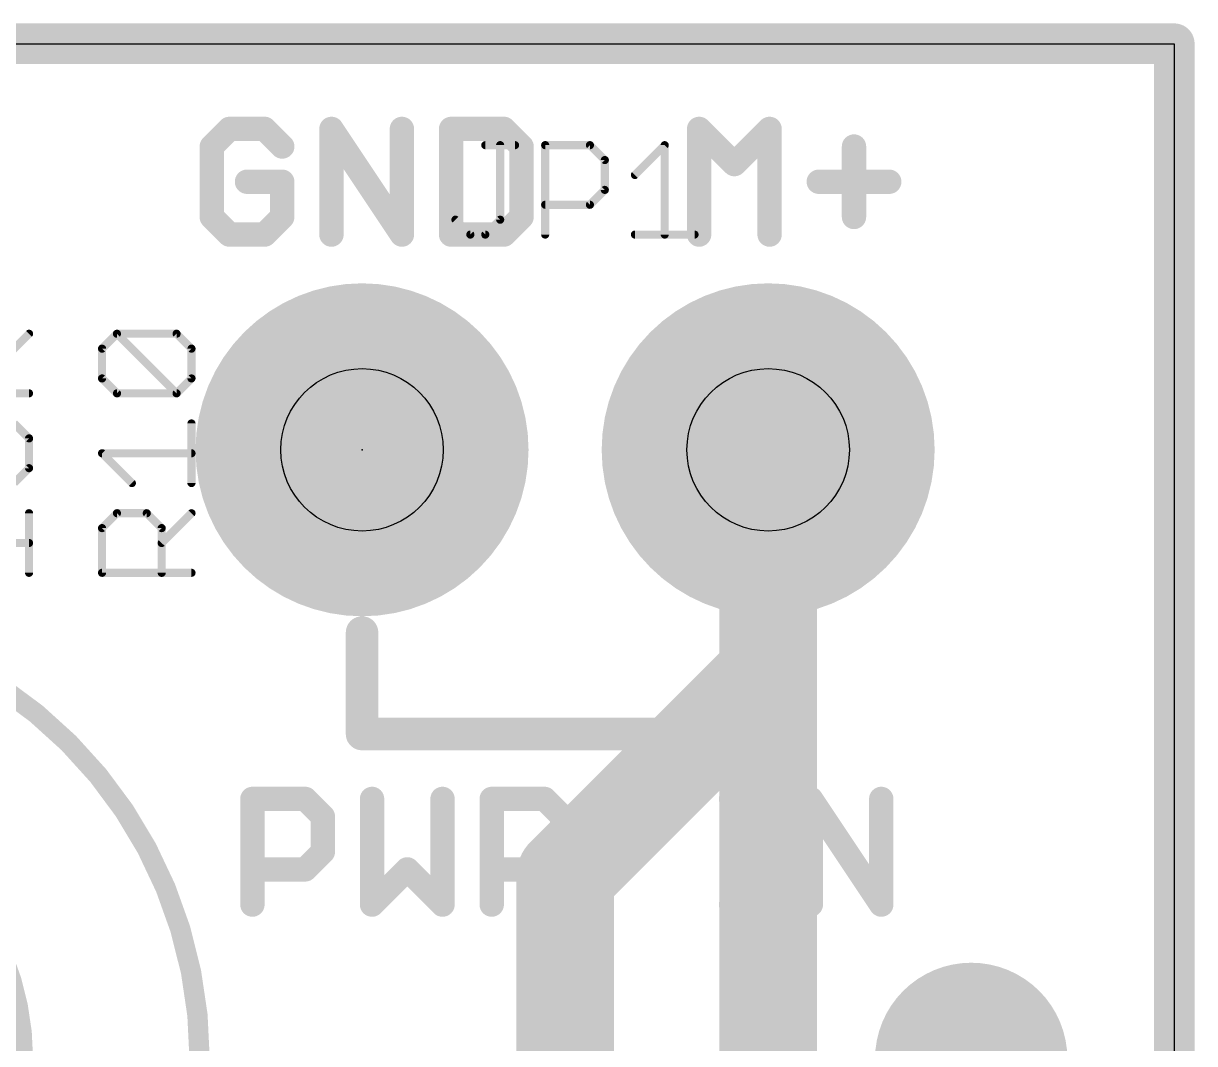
# Model space of a CAD drawing. Extents: x -25 to 82, y -12 to 21.
# Drawn here: x 41.06 to 48.39, y 14.07 to 20.45 of the extents above; entities that cross this region are included whole.
import ezdxf

# ---------------------------------------------------------------- set-up
doc = ezdxf.new("R2010")
doc.units = 0
for name, color, linetype in [('1', 12, 'CONTINUOUS'), ('16', 132, 'CONTINUOUS'), ('17', 110, 'CONTINUOUS'), ('20', 53, 'CONTINUOUS'), ('21', 53, 'CONTINUOUS'), ('23', 53, 'CONTINUOUS'), ('25', 253, 'CONTINUOUS'), ('27', 253, 'CONTINUOUS'), ('29', 253, 'CONTINUOUS'), ('30', 253, 'CONTINUOUS'), ('39', 12, 'CONTINUOUS'), ('44', 253, 'CONTINUOUS'), ('51', 53, 'CONTINUOUS')]:
    doc.layers.add(name, color=color, linetype=linetype)

# ---------------------------------------------------------------- blocks, each defined once
blk = doc.blocks.new('PIE')
at = {"const_width": 0.5}
blk.add_lwpolyline([(0, -0.25, 1), (0, 0.25, 1), (0, -0.25)], format="xyb", dxfattribs=at)
blk = doc.blocks.new('RECT')
blk.add_solid([(-0.5, -0.5), (0.5, -0.5), (-0.5, 0.5), (0.5, 0.5)])
blk = doc.blocks.new('ROUNDP')
at = {"const_width": 0.5}
blk.add_lwpolyline([(0, -0.25, 1), (0, 0.25, 1), (0, -0.25)], format="xyb", dxfattribs=at)

msp = doc.modelspace()

# ---------------------------------------------------------------- linework, layer by layer
at = {"layer": '1'}
for points, const_width in [([(0, 20.32), (48.26, 20.32)], 0.254), ([(48.26, 20.32), (48.26, 0)], 0.254), ([(45.72, 17.78), (45.72, 16.383)], 0.6096), ([(45.72, 16.383), (44.45, 15.113)], 0.6096), ([(44.45, 15.113), (44.45, 12.433)], 0.6096)]:
    msp.add_lwpolyline(points, dxfattribs=dict(at, const_width=const_width))
for points, const_width in [([(48.3235, 20.32, 1), (48.1965, 20.32)], 0.127), ([(48.26, 20.2565, 1), (48.26, 20.3835)], 0.127), ([(45.8724, 17.78, 1), (45.5676, 17.78)], 0.3048), ([(45.8278, 16.2752, 1), (45.6122, 16.4908)], 0.3048), ([(45.5676, 16.383, 1), (45.8724, 16.383)], 0.3048), ([(44.6024, 15.113, 1), (44.2976, 15.113)], 0.3048), ([(44.3422, 15.2208, 1), (44.5578, 15.0052)], 0.3048)]:
    msp.add_lwpolyline(points, format="xyb", dxfattribs=dict(at, const_width=const_width))
at = {"layer": '16'}
for points, const_width in [([(0, 20.32), (48.26, 20.32)], 0.254), ([(48.26, 20.32), (48.26, 0)], 0.254), ([(45.72, 9.8341), (45.72, 17.78)], 0.6096)]:
    msp.add_lwpolyline(points, dxfattribs=dict(at, const_width=const_width))
for points, const_width in [([(48.3235, 20.32, 1), (48.1965, 20.32)], 0.127), ([(48.26, 20.2565, 1), (48.26, 20.3835)], 0.127), ([(45.8724, 17.78, 1), (45.5676, 17.78)], 0.3048)]:
    msp.add_lwpolyline(points, format="xyb", dxfattribs=dict(at, const_width=const_width))
at = {"layer": '20'}
for p, q in [((0, 20.32), (48.26, 20.32)), ((48.26, 20.32), (48.26, 0))]:
    msp.add_line(p, q, dxfattribs=at)
at = {"layer": '21'}
for points, const_width in [([(48.26, 20.32), (0, 20.32)], 0.254), ([(48.26, 0), (48.26, 20.32)], 0.254), ([(42.3504, 19.7872), (42.2402, 19.677)], 0.1524), ([(42.5707, 19.7872), (42.3504, 19.7872)], 0.1524), ([(42.6808, 19.677), (42.5707, 19.7872)], 0.1524), ([(42.9886, 19.1262), (42.9886, 19.7872)], 0.1524), ([(42.9886, 19.7872), (43.4293, 19.1262)], 0.1524), ([(43.4293, 19.1262), (43.4293, 19.7872)], 0.1524), ([(43.737, 19.7872), (43.737, 19.1262)], 0.1524), ([(44.0675, 19.7872), (43.737, 19.7872)], 0.1524), ([(44.1777, 19.677), (44.0675, 19.7872)], 0.1524), ([(45.2882, 19.1262), (45.2882, 19.7872)], 0.1524), ([(45.2882, 19.7872), (45.5085, 19.5668)], 0.1524), ([(45.5085, 19.5668), (45.7288, 19.7872)], 0.1524), ([(45.7288, 19.7872), (45.7288, 19.1262)], 0.1524), ([(42.2402, 19.677), (42.2402, 19.2364)], 0.1524), ([(44.1777, 19.2364), (44.1777, 19.677)], 0.1524), ([(46.2569, 19.677), (46.2569, 19.2364)], 0.1524), ([(42.6808, 19.4567), (42.4605, 19.4567)], 0.1524), ([(42.6808, 19.2364), (42.6808, 19.4567)], 0.1524), ([(46.0366, 19.4567), (46.4773, 19.4567)], 0.1524), ([(42.2402, 19.2364), (42.3504, 19.1262)], 0.1524), ([(42.5707, 19.1262), (42.6808, 19.2364)], 0.1524), ([(44.0675, 19.1262), (44.1777, 19.2364)], 0.1524), ([(42.3504, 19.1262), (42.5707, 19.1262)], 0.1524), ([(43.737, 19.1262), (44.0675, 19.1262)], 0.1524), ([(43.18, 16.637), (43.18, 16.002)], 0.2032), ([(45.72, 16.637), (45.72, 16.002)], 0.2032), ([(45.72, 16.002), (43.18, 16.002)], 0.2032), ([(42.4942, 14.9352), (42.4942, 15.5962)], 0.1524), ([(42.4942, 15.5962), (42.8247, 15.5962)], 0.1524), ([(42.8247, 15.5962), (42.9348, 15.486)], 0.1524), ([(43.2426, 15.5962), (43.2426, 14.9352)], 0.1524), ([(43.6833, 14.9352), (43.6833, 15.5962)], 0.1524), ([(43.991, 14.9352), (43.991, 15.5962)], 0.1524), ([(43.991, 15.5962), (44.3215, 15.5962)], 0.1524), ([(44.3215, 15.5962), (44.4317, 15.486)], 0.1524), ([(45.4879, 15.5962), (45.7082, 15.5962)], 0.1524), ([(45.598, 14.9352), (45.598, 15.5962)], 0.1524), ([(45.9868, 14.9352), (45.9868, 15.5962)], 0.1524), ([(45.9868, 15.5962), (46.4274, 14.9352)], 0.1524), ([(46.4274, 14.9352), (46.4274, 15.5962)], 0.1524), ([(42.9348, 15.486), (42.9348, 15.2657)], 0.1524), ([(44.4317, 15.486), (44.4317, 15.2657)], 0.1524), ([(42.9348, 15.2657), (42.8247, 15.1555)], 0.1524), ([(44.4317, 15.2657), (44.3215, 15.1555)], 0.1524), ([(42.8247, 15.1555), (42.4942, 15.1555)], 0.1524), ([(43.2426, 14.9352), (43.4629, 15.1555)], 0.1524), ([(43.4629, 15.1555), (43.6833, 14.9352)], 0.1524), ([(44.3215, 15.1555), (43.991, 15.1555)], 0.1524), ([(44.2114, 15.1555), (44.4317, 14.9352)], 0.1524), ([(45.4879, 14.9352), (45.7082, 14.9352)], 0.1524)]:
    msp.add_lwpolyline(points, dxfattribs=dict(at, const_width=const_width))
for points, const_width in [([(48.3235, 20.32, 1), (48.1965, 20.32)], 0.127), ([(48.26, 20.2565, 1), (48.26, 20.3835)], 0.127), ([(42.3504, 19.8253, 1), (42.3504, 19.7491)], 0.0762), ([(42.3773, 19.7602, 1), (42.3234, 19.8141)], 0.0762), ([(42.5976, 19.8141, 1), (42.5437, 19.7602)], 0.0762), ([(42.5707, 19.7491, 1), (42.5707, 19.8253)], 0.0762), ([(43.0267, 19.7872, 1), (42.9505, 19.7872)], 0.0762), ([(43.0203, 19.8083, 1), (42.9569, 19.766)], 0.0762), ([(43.4674, 19.7872, 1), (43.3912, 19.7872)], 0.0762), ([(43.7751, 19.7872, 1), (43.6989, 19.7872)], 0.0762), ([(43.737, 19.8253, 1), (43.737, 19.7491)], 0.0762), ([(44.0945, 19.8141, 1), (44.0406, 19.7602)], 0.0762), ([(44.0675, 19.7491, 1), (44.0675, 19.8253)], 0.0762), ([(45.3263, 19.7872, 1), (45.2501, 19.7872)], 0.0762), ([(45.3151, 19.8141, 1), (45.2613, 19.7602)], 0.0762), ([(45.7669, 19.7872, 1), (45.6907, 19.7872)], 0.0762), ([(45.7558, 19.7602, 1), (45.7019, 19.8141)], 0.0762), ([(42.2783, 19.677, 1), (42.2021, 19.677)], 0.0762), ([(42.2133, 19.7039, 1), (42.2671, 19.6501)], 0.0762), ([(42.6539, 19.6501, 1), (42.7078, 19.7039)], 0.0762), ([(44.2158, 19.677, 1), (44.1396, 19.677)], 0.0762), ([(44.1507, 19.6501, 1), (44.2046, 19.7039)], 0.0762), ([(46.295, 19.677, 1), (46.2188, 19.677)], 0.0762), ([(45.4816, 19.5938, 1), (45.5355, 19.5399)], 0.0762), ([(45.4816, 19.5399, 1), (45.5355, 19.5938)], 0.0762), ([(42.4605, 19.4948, 1), (42.4605, 19.4186)], 0.0762), ([(42.7189, 19.4567, 1), (42.6427, 19.4567)], 0.0762), ([(42.6808, 19.4186, 1), (42.6808, 19.4948)], 0.0762), ([(46.0366, 19.4948, 1), (46.0366, 19.4186)], 0.0762), ([(46.4773, 19.4186, 1), (46.4773, 19.4948)], 0.0762), ([(42.2671, 19.2633, 1), (42.2133, 19.2094)], 0.0762), ([(42.2021, 19.2364, 1), (42.2783, 19.2364)], 0.0762), ([(42.6427, 19.2364, 1), (42.7189, 19.2364)], 0.0762), ([(42.7078, 19.2094, 1), (42.6539, 19.2633)], 0.0762), ([(44.1396, 19.2364, 1), (44.2158, 19.2364)], 0.0762), ([(44.2046, 19.2094, 1), (44.1507, 19.2633)], 0.0762), ([(46.2188, 19.2364, 1), (46.295, 19.2364)], 0.0762), ([(42.3504, 19.1643, 1), (42.3504, 19.0881)], 0.0762), ([(42.5707, 19.0881, 1), (42.5707, 19.1643)], 0.0762), ([(43.737, 19.1643, 1), (43.737, 19.0881)], 0.0762), ([(44.0675, 19.0881, 1), (44.0675, 19.1643)], 0.0762), ([(42.3234, 19.0993, 1), (42.3773, 19.1531)], 0.0762), ([(42.5437, 19.1531, 1), (42.5976, 19.0993)], 0.0762), ([(42.9505, 19.1262, 1), (43.0267, 19.1262)], 0.0762), ([(43.3912, 19.1262, 1), (43.4674, 19.1262)], 0.0762), ([(43.3976, 19.1051, 1), (43.461, 19.1473)], 0.0762), ([(43.6989, 19.1262, 1), (43.7751, 19.1262)], 0.0762), ([(44.0406, 19.1531, 1), (44.0945, 19.0993)], 0.0762), ([(45.2501, 19.1262, 1), (45.3263, 19.1262)], 0.0762), ([(45.6907, 19.1262, 1), (45.7669, 19.1262)], 0.0762), ([(43.2308, 16.637, 1), (43.1292, 16.637)], 0.1016), ([(45.7708, 16.637, 1), (45.6692, 16.637)], 0.1016), ([(43.18, 16.0528, 1), (43.18, 15.9512)], 0.1016), ([(43.1292, 16.002, 1), (43.2308, 16.002)], 0.1016), ([(45.6692, 16.002, 1), (45.7708, 16.002)], 0.1016), ([(45.72, 15.9512, 1), (45.72, 16.0528)], 0.1016), ([(42.5323, 15.5962, 1), (42.4561, 15.5962)], 0.0762), ([(42.4942, 15.6343, 1), (42.4942, 15.5581)], 0.0762), ([(42.8516, 15.6231, 1), (42.7977, 15.5692)], 0.0762), ([(42.8247, 15.5581, 1), (42.8247, 15.6343)], 0.0762), ([(43.2807, 15.5962, 1), (43.2045, 15.5962)], 0.0762), ([(43.7214, 15.5962, 1), (43.6452, 15.5962)], 0.0762), ([(44.0291, 15.5962, 1), (43.9529, 15.5962)], 0.0762), ([(43.991, 15.6343, 1), (43.991, 15.5581)], 0.0762), ([(44.3485, 15.6231, 1), (44.2946, 15.5692)], 0.0762), ([(44.3215, 15.5581, 1), (44.3215, 15.6343)], 0.0762), ([(45.4879, 15.6343, 1), (45.4879, 15.5581)], 0.0762), ([(45.6361, 15.5962, 1), (45.5599, 15.5962)], 0.0762), ([(45.7082, 15.5581, 1), (45.7082, 15.6343)], 0.0762), ([(46.0249, 15.5962, 1), (45.9487, 15.5962)], 0.0762), ([(46.0185, 15.6173, 1), (45.9551, 15.575)], 0.0762), ([(46.4655, 15.5962, 1), (46.3893, 15.5962)], 0.0762), ([(42.9729, 15.486, 1), (42.8967, 15.486)], 0.0762), ([(42.9079, 15.4591, 1), (42.9618, 15.5129)], 0.0762), ([(44.4698, 15.486, 1), (44.3936, 15.486)], 0.0762), ([(44.4047, 15.4591, 1), (44.4586, 15.5129)], 0.0762), ([(42.9618, 15.2387, 1), (42.9079, 15.2926)], 0.0762), ([(44.4586, 15.2387, 1), (44.4047, 15.2926)], 0.0762), ([(42.8967, 15.2657, 1), (42.9729, 15.2657)], 0.0762), ([(44.3936, 15.2657, 1), (44.4698, 15.2657)], 0.0762), ([(42.4942, 15.1936, 1), (42.4942, 15.1174)], 0.0762), ([(42.7977, 15.1825, 1), (42.8516, 15.1286)], 0.0762), ([(42.8247, 15.1174, 1), (42.8247, 15.1936)], 0.0762), ([(43.4899, 15.1825, 1), (43.436, 15.1286)], 0.0762), ([(43.4899, 15.1286, 1), (43.436, 15.1825)], 0.0762), ([(43.991, 15.1936, 1), (43.991, 15.1174)], 0.0762), ([(44.2383, 15.1825, 1), (44.1844, 15.1286)], 0.0762), ([(44.2946, 15.1825, 1), (44.3485, 15.1286)], 0.0762), ([(44.3215, 15.1174, 1), (44.3215, 15.1936)], 0.0762), ([(42.4561, 14.9352, 1), (42.5323, 14.9352)], 0.0762), ([(43.2045, 14.9352, 1), (43.2807, 14.9352)], 0.0762), ([(43.2157, 14.9621, 1), (43.2696, 14.9083)], 0.0762), ([(43.6452, 14.9352, 1), (43.7214, 14.9352)], 0.0762), ([(43.6563, 14.9083, 1), (43.7102, 14.9621)], 0.0762), ([(43.9529, 14.9352, 1), (44.0291, 14.9352)], 0.0762), ([(44.4047, 14.9083, 1), (44.4586, 14.9621)], 0.0762), ([(45.4879, 14.9733, 1), (45.4879, 14.8971)], 0.0762), ([(45.5599, 14.9352, 1), (45.6361, 14.9352)], 0.0762), ([(45.7082, 14.8971, 1), (45.7082, 14.9733)], 0.0762), ([(45.9487, 14.9352, 1), (46.0249, 14.9352)], 0.0762), ([(46.3893, 14.9352, 1), (46.4655, 14.9352)], 0.0762), ([(46.3957, 14.9141, 1), (46.4591, 14.9563)], 0.0762)]:
    msp.add_lwpolyline(points, format="xyb", dxfattribs=dict(at, const_width=const_width))
at = {"layer": '23'}
msp.add_point((43.18, 17.78), dxfattribs=at)
at = {"layer": '25', "const_width": 0.0508}
for points in [[(43.9506, 19.6855), (44.1371, 19.6855)], [(44.0438, 19.2194), (44.0438, 19.6855)], [(44.3255, 19.1262), (44.3255, 19.6855)], [(44.3255, 19.6855), (44.6051, 19.6855)], [(44.6051, 19.6855), (44.6984, 19.5923)], [(44.8868, 19.4991), (45.0732, 19.6855)], [(45.0732, 19.6855), (45.0732, 19.1262)], [(44.6984, 19.5923), (44.6984, 19.4058)], [(44.6984, 19.4058), (44.6051, 19.3126)], [(44.6051, 19.3126), (44.3255, 19.3126)], [(43.7642, 19.2194), (43.8574, 19.1262)], [(43.9506, 19.1262), (44.0438, 19.2194)], [(43.8574, 19.1262), (43.9506, 19.1262)], [(44.8868, 19.1262), (45.2597, 19.1262)], [(41.5539, 18.4127), (41.6471, 18.5059)], [(41.6471, 18.5059), (42.02, 18.5059)], [(42.02, 18.1331), (41.6471, 18.5059)], [(42.02, 18.5059), (42.1132, 18.4127)], [(41.5539, 18.2263), (41.5539, 18.4127)], [(42.1132, 18.4127), (42.1132, 18.2263)], [(41.6471, 18.1331), (41.5539, 18.2263)], [(42.1132, 18.2263), (42.02, 18.1331)], [(42.02, 18.1331), (41.6471, 18.1331)], [(42.1132, 17.5718), (42.1132, 17.9446)], [(41.7403, 17.5718), (41.5539, 17.7582)], [(41.5539, 17.7582), (42.1132, 17.7582)], [(41.5539, 17.2901), (41.6471, 17.3833)], [(41.6471, 17.3833), (41.8336, 17.3833)], [(41.8336, 17.3833), (41.9268, 17.2901)], [(41.9268, 17.1969), (42.1132, 17.3833)], [(41.5539, 17.0105), (41.5539, 17.2901)], [(41.9268, 17.2901), (41.9268, 17.0105)], [(42.1132, 17.0105), (41.5539, 17.0105)]]:
    msp.add_lwpolyline(points, dxfattribs=at)
at = {"layer": '25', "const_width": 0.0254}
for points in [[(43.9506, 19.6982, 1), (43.9506, 19.6728)], [(44.0565, 19.6855, 1), (44.0311, 19.6855)], [(44.1371, 19.6728, 1), (44.1371, 19.6982)], [(44.3382, 19.6855, 1), (44.3128, 19.6855)], [(44.3255, 19.6982, 1), (44.3255, 19.6728)], [(44.6141, 19.6945, 1), (44.5962, 19.6765)], [(44.6051, 19.6728, 1), (44.6051, 19.6982)], [(45.0859, 19.6855, 1), (45.0605, 19.6855)], [(45.0822, 19.6765, 1), (45.0643, 19.6945)], [(44.7111, 19.5923, 1), (44.6857, 19.5923)], [(44.6894, 19.5833, 1), (44.7073, 19.6012)], [(44.8778, 19.508, 1), (44.8958, 19.4901)], [(44.6857, 19.4058, 1), (44.7111, 19.4058)], [(44.7073, 19.3969, 1), (44.6894, 19.4148)], [(44.3255, 19.3253, 1), (44.3255, 19.2999)], [(44.6051, 19.2999, 1), (44.6051, 19.3253)], [(44.5962, 19.3216, 1), (44.6141, 19.3036)], [(43.7732, 19.2284, 1), (43.7552, 19.2104)], [(44.0311, 19.2194, 1), (44.0565, 19.2194)], [(44.0528, 19.2104, 1), (44.0349, 19.2284)], [(43.8574, 19.1389, 1), (43.8574, 19.1135)], [(43.8484, 19.1172, 1), (43.8664, 19.1352)], [(43.9416, 19.1352, 1), (43.9596, 19.1172)], [(43.9506, 19.1135, 1), (43.9506, 19.1389)], [(44.3128, 19.1262, 1), (44.3382, 19.1262)], [(44.8868, 19.1389, 1), (44.8868, 19.1135)], [(45.0605, 19.1262, 1), (45.0859, 19.1262)], [(45.2597, 19.1135, 1), (45.2597, 19.1389)], [(41.6471, 18.5186, 1), (41.6471, 18.4932)], [(41.6561, 18.5149, 1), (41.6382, 18.497)], [(41.6561, 18.497, 1), (41.6382, 18.5149)], [(42.029, 18.5149, 1), (42.011, 18.497)], [(42.02, 18.4932, 1), (42.02, 18.5186)], [(41.5666, 18.4127, 1), (41.5412, 18.4127)], [(41.5449, 18.4217, 1), (41.5629, 18.4037)], [(42.1259, 18.4127, 1), (42.1005, 18.4127)], [(42.1042, 18.4037, 1), (42.1222, 18.4217)], [(41.5629, 18.2353, 1), (41.5449, 18.2173)], [(42.1222, 18.2173, 1), (42.1042, 18.2353)], [(41.5412, 18.2263, 1), (41.5666, 18.2263)], [(42.1005, 18.2263, 1), (42.1259, 18.2263)], [(41.6471, 18.1458, 1), (41.6471, 18.1204)], [(41.6382, 18.1241, 1), (41.6561, 18.1421)], [(42.011, 18.1421, 1), (42.029, 18.1241)], [(42.011, 18.1241, 1), (42.029, 18.1421)], [(42.02, 18.1204, 1), (42.02, 18.1458)], [(42.1259, 17.9446, 1), (42.1005, 17.9446)], [(41.5629, 17.7672, 1), (41.5449, 17.7492)], [(41.5539, 17.7709, 1), (41.5539, 17.7455)], [(42.1132, 17.7455, 1), (42.1132, 17.7709)], [(41.7314, 17.5628, 1), (41.7493, 17.5808)], [(42.1005, 17.5718, 1), (42.1259, 17.5718)], [(41.6471, 17.396, 1), (41.6471, 17.3706)], [(41.6561, 17.3743, 1), (41.6382, 17.3923)], [(41.8425, 17.3923, 1), (41.8246, 17.3743)], [(41.8336, 17.3706, 1), (41.8336, 17.396)], [(42.1222, 17.3743, 1), (42.1042, 17.3923)], [(41.5666, 17.2901, 1), (41.5412, 17.2901)], [(41.5449, 17.2991, 1), (41.5629, 17.2811)], [(41.9395, 17.2901, 1), (41.9141, 17.2901)], [(41.9178, 17.2811, 1), (41.9358, 17.2991)], [(41.9178, 17.2059, 1), (41.9358, 17.1879)], [(41.5539, 17.0232, 1), (41.5539, 16.9978)], [(41.5412, 17.0105, 1), (41.5666, 17.0105)], [(41.9141, 17.0105, 1), (41.9395, 17.0105)], [(42.1132, 16.9978, 1), (42.1132, 17.0232)]]:
    msp.add_lwpolyline(points, format="xyb", dxfattribs=at)
at = {"layer": '27', "const_width": 0.0508}
for points in [[(40.8176, 18.2263), (41.0972, 18.5059)], [(40.5379, 18.1331), (41.0972, 18.1331)], [(41.004, 17.9446), (41.0972, 17.8514)], [(41.0972, 17.8514), (41.0972, 17.665)], [(41.0972, 17.665), (41.004, 17.5718)], [(41.0972, 17.0105), (41.0972, 17.3833)], [(40.5379, 17.1969), (41.0972, 17.1969)]]:
    msp.add_lwpolyline(points, dxfattribs=at)
at = {"layer": '27', "const_width": 0.0254}
for points in [[(41.1062, 18.497, 1), (41.0882, 18.5149)], [(41.0972, 18.1204, 1), (41.0972, 18.1458)], [(41.1099, 17.8514, 1), (41.0845, 17.8514)], [(41.0882, 17.8424, 1), (41.1062, 17.8604)], [(41.0845, 17.665, 1), (41.1099, 17.665)], [(41.1062, 17.656, 1), (41.0882, 17.674)], [(41.1099, 17.3833, 1), (41.0845, 17.3833)], [(41.0972, 17.1842, 1), (41.0972, 17.2096)], [(41.0845, 17.0105, 1), (41.1099, 17.0105)]]:
    msp.add_lwpolyline(points, format="xyb", dxfattribs=at)
at = {"layer": '29', "const_width": 1.7526}
msp.add_lwpolyline([(39.37, 13.0937, 1), (39.37, 14.8463, 1), (39.37, 13.0937)], format="xyb", dxfattribs=at)
at = {"layer": '30', "const_width": 1.7526}
msp.add_lwpolyline([(39.37, 13.0937, 1), (39.37, 14.8463, 1), (39.37, 13.0937)], format="xyb", dxfattribs=at)
at = {"layer": '39', "const_width": 0.127}
msp.add_lwpolyline([(39.37, 11.176, 1), (39.37, 16.764, 1), (39.37, 11.176)], format="xyb", dxfattribs=at)
at = {"layer": '44'}
for centre in [(43.18, 17.78), (45.72, 17.78)]:
    msp.add_circle(centre, 0.508, dxfattribs=at)

# ---------------------------------------------------------------- block references
at = {"layer": '1'}
msp.add_blockref('PIE', (46.99, 13.97), dxfattribs=at)
at = {"layer": '17', "xscale": 1.8796, "yscale": 1.8796, "rotation": 90}
for p in [(43.18, 17.78), (43.18, 17.78), (45.72, 17.78), (45.72, 17.78)]:
    msp.add_blockref('ROUNDP', p, dxfattribs=at)
at = {"layer": '29', "xscale": 2.0828, "yscale": 2.0828, "rotation": 90}
for p in [(43.18, 17.78), (45.72, 17.78)]:
    msp.add_blockref('ROUNDP', p, dxfattribs=at)
at = {"layer": '29', "xscale": 1.2032, "yscale": 1.2032}
msp.add_blockref('PIE', (46.99, 13.97), dxfattribs=at)
at = {"layer": '30', "xscale": 2.0828, "yscale": 2.0828, "rotation": 90}
for p in [(43.18, 17.78), (45.72, 17.78)]:
    msp.add_blockref('ROUNDP', p, dxfattribs=at)
at = {"layer": '51', "xscale": 0.508, "yscale": 0.508}
for p in [(43.18, 17.78), (45.72, 17.78)]:
    msp.add_blockref('RECT', p, dxfattribs=at)

doc.saveas('drawing.dxf')
